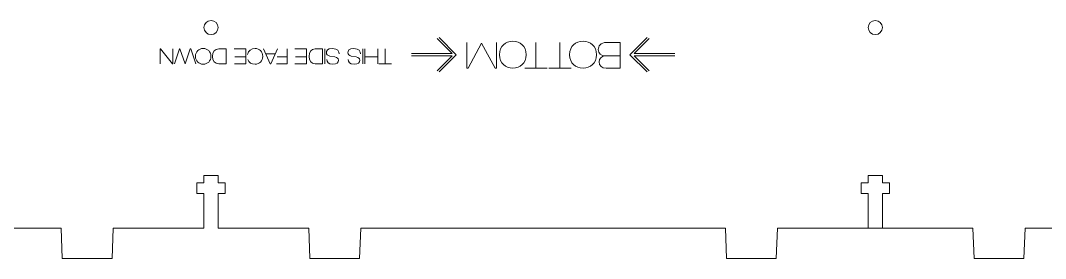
# Model space of a CAD drawing. Header units: millimetres. Extents: x 24 to 1189, y 23 to 872.
# Drawn here: x 350.7 to 516.3, y 24.6 to 63.1 of the extents above; entities that cross this region are included whole.
import ezdxf

# ---------------------------------------------------------------- set-up
doc = ezdxf.new("R2010")
doc.units = ezdxf.units.MM
doc.layers.add('New Bottom board', color=1, linetype='CONTINUOUS', lineweight=0, true_color=0xff0000)
doc.layers.add('New Bottom Board Text', color=5, linetype='CONTINUOUS', lineweight=0, true_color=0x0000ff)

msp = doc.modelspace()

# ---------------------------------------------------------------- linework, layer by layer
at = {"layer": 'New Bottom board', "color": 1, "true_color": 0xff0000}
for p, q in [((380.36, 36.88), (379.24, 36.88)), ((379.24, 36.88), (379.24, 35.12)), ((382.66, 38.04), (380.36, 38.04)), ((380.36, 38.04), (380.36, 36.88)), ((382.66, 36.88), (382.66, 38.04)), ((383.78, 36.88), (382.66, 36.88)), ((383.78, 35.12), (383.78, 36.88)), ((487.7, 36.88), (486.58, 36.88)), ((486.58, 36.88), (486.58, 35.12)), ((490, 38.04), (487.7, 38.04)), ((487.7, 38.04), (487.7, 36.88)), ((490, 36.88), (490, 38.04)), ((491.12, 36.88), (490, 36.88)), ((491.12, 35.12), (491.12, 36.88)), ((379.24, 35.12), (380.36, 35.12)), ((380.36, 35.12), (380.36, 29.51)), ((382.66, 29.51), (382.66, 35.12)), ((382.66, 35.12), (383.78, 35.12)), ((486.58, 35.12), (487.7, 35.12)), ((487.7, 35.12), (487.7, 29.51)), ((490, 29.51), (490, 35.12)), ((490, 35.12), (491.12, 35.12)), ((357.28, 29.51), (298.39, 29.51)), ((357.48, 24.63), (357.28, 29.51)), ((365.71, 29.51), (365.51, 24.63)), ((380.36, 29.51), (365.71, 29.51)), ((397.29, 29.51), (382.66, 29.51)), ((397.49, 24.63), (397.29, 29.51)), ((405.72, 29.51), (405.52, 24.63)), ((464.62, 29.51), (405.72, 29.51)), ((464.82, 24.63), (464.62, 29.51)), ((473.05, 29.51), (472.85, 24.63)), ((487.7, 29.51), (473.05, 29.51)), ((504.63, 29.51), (474.63, 29.51)), ((504.63, 29.51), (490, 29.51)), ((504.83, 24.63), (504.63, 29.51)), ((513.06, 29.51), (512.86, 24.63)), ((571.96, 29.51), (513.06, 29.51)), ((365.51, 24.63), (357.48, 24.63)), ((405.52, 24.63), (397.49, 24.63)), ((472.85, 24.63), (464.82, 24.63)), ((512.86, 24.63), (504.83, 24.63))]:
    msp.add_line(p, q, dxfattribs=at)
for points in [[(380.37, 61.94), (380.37, 61.94)], [(487.71, 61.94), (487.71, 61.94)]]:
    msp.add_lwpolyline(points, dxfattribs=at)
for points in [[(381.51, 63.08), (380.88, 63.08), (380.37, 62.57), (380.37, 61.94)], [(382.65, 61.94), (382.65, 62.57), (382.14, 63.08), (381.51, 63.08)], [(488.85, 63.08), (488.22, 63.08), (487.71, 62.57), (487.71, 61.94)], [(489.99, 61.94), (489.99, 62.57), (489.48, 63.08), (488.85, 63.08)], [(380.37, 61.94), (380.37, 61.31), (380.88, 60.8), (381.51, 60.8)], [(381.51, 60.8), (382.14, 60.8), (382.65, 61.31), (382.65, 61.94)], [(487.71, 61.94), (487.71, 61.31), (488.22, 60.8), (488.85, 60.8)], [(488.85, 60.8), (489.48, 60.8), (489.99, 61.31), (489.99, 61.94)]]:
    msp.add_open_spline(points, degree=3, dxfattribs=at)
at = {"layer": 'New Bottom Board Text', "color": 5, "true_color": 0x0000ff}
for points in [[(418.06, 60.15), (420.46, 57.76), (413.92, 57.76)], [(418.36, 60.34), (421.14, 57.56), (418.36, 54.78)], [(452, 54.78), (449.21, 57.56), (452, 60.34)], [(456.44, 57.76), (449.9, 57.76), (452.3, 60.16)], [(375.35, 58.5), (375.35, 56.08), (375.27, 56.08), (373.36, 58.5), (373.28, 58.5), (373.28, 56.08)], [(375.59, 56.08), (376.4, 58.5), (376.49, 58.5), (377.32, 56.1), (377.32, 56.1), (378.15, 58.5), (378.24, 58.5), (379.05, 56.08)], [(382.76, 58.5), (383.94, 58.5), (383.94, 56.08), (383.94, 56.08)], [(385.26, 58.5), (387.16, 58.5), (387.16, 56.08), (385.28, 56.08)], [(392.27, 58.5), (391.16, 56.08), (391.08, 56.08), (389.97, 58.5)], [(393.81, 58.5), (393.81, 56.08), (392.11, 56.08)], [(395.04, 58.5), (396.94, 58.5), (396.94, 56.08), (395.06, 56.08)], [(398.36, 58.5), (399.54, 58.5), (399.54, 56.08), (399.54, 56.08)], [(399.91, 56.08), (399.91, 58.5)], [(406.05, 56.08), (406.05, 58.5)], [(406.39, 56.08), (406.39, 58.5)], [(408.46, 58.5), (408.46, 56.08)], [(409.63, 58.5), (409.63, 56.08)], [(427.62, 59.55), (427.62, 55.38), (427.43, 55.38), (425.24, 59.43), (425.23, 59.43), (423.05, 55.38), (422.86, 55.38), (422.86, 59.55)], [(433.99, 59.55), (433.99, 55.38)], [(437.89, 59.55), (437.89, 55.38)], [(445.49, 59.55), (447.6, 59.55), (447.6, 55.38), (447.6, 55.38)], [(387.16, 57.21), (385.36, 57.21)], [(390.33, 57.7), (391.91, 57.7)], [(393.81, 57.21), (392.21, 57.21)], [(396.94, 57.21), (395.14, 57.21)], [(401.51, 57.2), (400.71, 57.34)], [(404.97, 57.2), (404.17, 57.34)], [(408.46, 57.21), (406.39, 57.21)], [(413.92, 57.36), (420.46, 57.36), (418.06, 54.96)], [(445.14, 57.37), (447.6, 57.36)], [(445.14, 57.36), (445.14, 57.37)], [(452.29, 54.97), (449.9, 57.36), (456.44, 57.36)], [(380.25, 56.03), (380.25, 56.03)], [(383.94, 56.08), (382.76, 56.08)], [(399.54, 56.08), (398.36, 56.08)], [(410.68, 56.08), (408.6, 56.08)], [(430.28, 55.38), (430.28, 55.38)], [(435.8, 55.38), (432.2, 55.38)], [(439.7, 55.38), (436.1, 55.38)], [(441.62, 55.38), (441.62, 55.38)], [(447.6, 55.38), (445.34, 55.38)]]:
    msp.add_lwpolyline(points, dxfattribs=at)
for points in [[(428.12, 57.56), (428.12, 58.94), (429.09, 59.74), (430.28, 59.74)], [(430.28, 59.74), (431.47, 59.74), (432.44, 58.94), (432.44, 57.56)], [(439.46, 57.56), (439.46, 58.94), (440.43, 59.74), (441.62, 59.74)], [(441.62, 59.74), (442.81, 59.74), (443.78, 58.94), (443.78, 57.56)], [(379, 57.29), (379, 58.09), (379.56, 58.56), (380.25, 58.56)], [(380.25, 58.56), (380.94, 58.56), (381.5, 58.09), (381.5, 57.29)], [(381.75, 57.29), (381.75, 58.01), (382.09, 58.5), (382.76, 58.5)], [(387.4, 57.58), (387.47, 58.23), (388.06, 58.56), (388.62, 58.56)], [(388.62, 58.56), (389.31, 58.56), (389.87, 58.09), (389.87, 57.29)], [(397.36, 57.29), (397.36, 58.01), (397.7, 58.5), (398.36, 58.5)], [(400.16, 57.88), (400.16, 58.15), (400.29, 58.56), (401.12, 58.56)], [(401.12, 58.56), (402.08, 58.56), (402.18, 58.05), (402.19, 57.71)], [(403.62, 57.88), (403.62, 58.15), (403.74, 58.56), (404.58, 58.56)], [(404.58, 58.56), (405.53, 58.56), (405.64, 58.05), (405.65, 57.71)], [(444.09, 58.42), (444.09, 58.9), (444.4, 59.55), (445.49, 59.55)], [(445.14, 57.37), (444.6, 57.4), (444.09, 57.69), (444.09, 58.42)], [(380.25, 56.03), (379.56, 56.03), (379, 56.49), (379, 57.29)], [(381.5, 57.29), (381.5, 56.49), (380.94, 56.03), (380.25, 56.03)], [(382.76, 56.08), (382.09, 56.08), (381.75, 56.57), (381.75, 57.29)], [(388.62, 56.03), (388.04, 56.03), (387.59, 56.26), (387.46, 56.79)], [(389.87, 57.29), (389.87, 56.49), (389.31, 56.03), (388.62, 56.03)], [(398.36, 56.08), (397.7, 56.08), (397.36, 56.57), (397.36, 57.29)], [(400.71, 57.34), (400.34, 57.42), (400.16, 57.58), (400.16, 57.88)], [(400.22, 56.76), (400.24, 56.39), (400.41, 56.03), (401.21, 56.03)], [(401.21, 56.03), (401.83, 56.03), (402.11, 56.26), (402.11, 56.65)], [(402.11, 56.65), (402.11, 56.98), (401.91, 57.12), (401.51, 57.2)], [(404.17, 57.34), (403.79, 57.42), (403.62, 57.58), (403.62, 57.88)], [(403.68, 56.76), (403.7, 56.39), (403.87, 56.03), (404.67, 56.03)], [(404.67, 56.03), (405.28, 56.03), (405.56, 56.26), (405.56, 56.65)], [(405.56, 56.65), (405.56, 56.98), (405.37, 57.12), (404.97, 57.2)], [(430.28, 55.38), (429.09, 55.38), (428.12, 56.18), (428.12, 57.56)], [(432.44, 57.56), (432.44, 56.18), (431.47, 55.38), (430.28, 55.38)], [(441.62, 55.38), (440.43, 55.38), (439.46, 56.18), (439.46, 57.56)], [(443.78, 57.56), (443.78, 56.18), (442.81, 55.38), (441.62, 55.38)], [(444.22, 56.41), (444.22, 56.9), (444.65, 57.37), (445.14, 57.36)], [(445.34, 55.38), (444.68, 55.38), (444.22, 55.74), (444.22, 56.41)]]:
    msp.add_open_spline(points, degree=3, dxfattribs=at)

doc.saveas('drawing.dxf')
